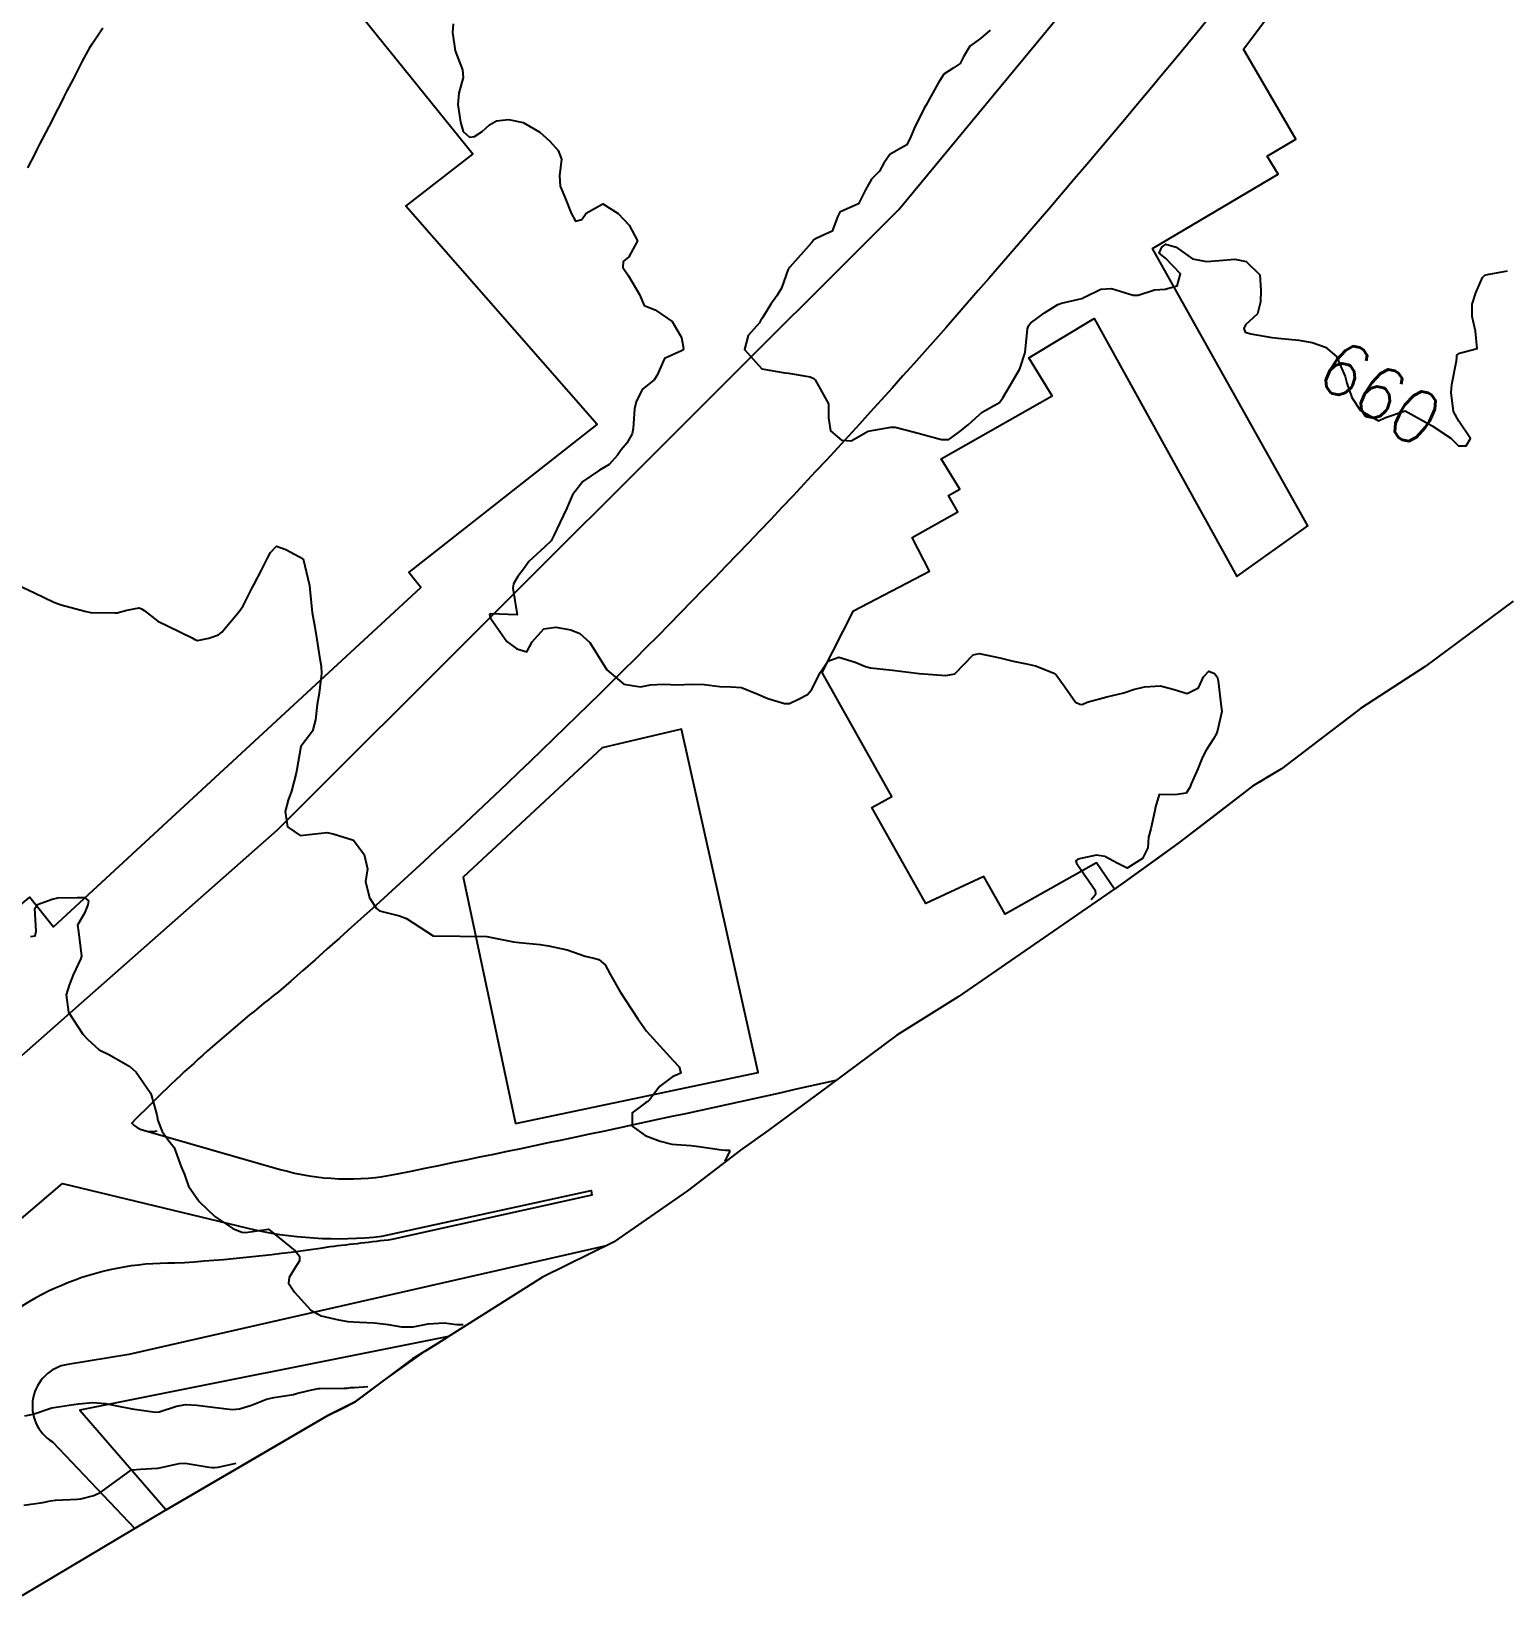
# Model space of a CAD drawing. Header units: metres. Extents: x 292545 to 299085, y 7450245 to 7463078.
# Drawn here: x 296246.9 to 296356.9, y 7459215.3 to 7459331.9 of the extents above; entities that cross this region are included whole.
import ezdxf
from ezdxf.enums import TextEntityAlignment as Align

# ---------------------------------------------------------------- set-up
doc = ezdxf.new("R2010")
doc.units = ezdxf.units.M
for name, color, linetype in [('Area', 45, 'Continuous'), ('Cotas', 45, 'Continuous'), ('Curvas de Nivel 1m', 11, 'Continuous'), ('Curvas de Nivel 5m', 15, 'Continuous'), ('Edificações', 30, 'Continuous'), ('Vias Primárias', 230, 'Continuous')]:
    doc.layers.add(name, color=color, linetype=linetype)
doc.styles.add('Style-STANDARD', font='STANDARD.shx')

msp = doc.modelspace()

# ---------------------------------------------------------------- linework, layer by layer
at = {"layer": 'Area'}
msp.add_polyline3d([(296357.37, 7459289.43, 667.15), (296350.82, 7459284.55, 669.1), (296345.99, 7459281.43, 668.65), (296340.1, 7459276.94, 666.41), (296337.93, 7459275.64, 666.09), (296332.48, 7459271.44, 666.22), (296330.9, 7459270.3, 666.2), (296328.1, 7459268.28, 665.2), (296316, 7459259.93, 662.42), (296311.42, 7459257.09, 661.57), (296306.39, 7459253.34, 661.89), (296301.83, 7459249.97, 661.83), (296299.77, 7459248.51, 661.93), (296295.83, 7459245.47, 662.07), (296290.31, 7459241.65, 662.39), (296285.03, 7459239.04, 671.03), (296277.19, 7459234.1, 667.37), (296275.34, 7459232.95, 668.65), (296271.05, 7459229.75, 663.88), (296269.02, 7459228.73, 669.28), (296256.96, 7459221.69, 667.53), (296246.22, 7459215.3, 665.18)], dxfattribs=at)
at = {"layer": 'Curvas de Nivel 1m', "flags": 128}
for points, elevation in [([(296246.65, 7459321.73), (296247.22, 7459322.83), (296247.33, 7459323.05), (296247.56, 7459323.49), (296248.24, 7459324.82), (296248.92, 7459326.14), (296249.26, 7459326.81), (296249.37, 7459327.03), (296249.6, 7459327.47), (296250.06, 7459328.35), (296250.29, 7459328.79), (296250.74, 7459329.68), (296251.32, 7459330.78), (296251.45, 7459330.98), (296251.65, 7459331.28), (296252.26, 7459332.17)], 661), ([(296278.36, 7459332.46), (296278.31, 7459331.81), (296278.51, 7459330.46), (296279.06, 7459329.03), (296279.11, 7459328.46), (296278.78, 7459327.29), (296278.72, 7459326.46), (296278.9, 7459325.14), (296279.11, 7459324.45), (296279.57, 7459324.03), (296279.94, 7459324.08), (296280.53, 7459324.44), (296281.08, 7459324.93), (296281.58, 7459325.23), (296282.49, 7459325.33), (296283.58, 7459325.12), (296284.82, 7459324.39), (296285.56, 7459323.71), (296286.2, 7459323.02), (296286.43, 7459322.37), (296286.29, 7459321.13), (296286.34, 7459320.37), (296286.69, 7459319.54), (296287.16, 7459318.36), (296287.49, 7459317.75), (296287.96, 7459317.88), (296288.28, 7459318.35), (296289.51, 7459319.05), (296290.67, 7459318.32), (296291.49, 7459317.45), (296292.1, 7459316.3), (296291.46, 7459315.11), (296291.03, 7459314.74), (296291.01, 7459314.31), (296291.44, 7459313.68), (296292.26, 7459312.3), (296292.59, 7459311.47), (296293.41, 7459311.16), (296294.68, 7459310.27), (296295.39, 7459309.08), (296295.53, 7459308.26), (296295.49, 7459308.15), (296295.38, 7459308.08), (296294.11, 7459307.53), (296293.56, 7459306.29), (296293.35, 7459305.92), (296292.44, 7459305.2), (296291.99, 7459304.3), (296291.87, 7459303.76), (296291.78, 7459302.31), (296291.71, 7459301.9), (296291.3, 7459301.21), (296290.88, 7459300.72), (296290.61, 7459300.32), (296289.98, 7459299.62), (296289.27, 7459299.2), (296288.02, 7459298.35), (296287.25, 7459297.35), (296286.95, 7459296.66), (296286.83, 7459296.36), (296286.32, 7459295.27), (296285.9, 7459294.37), (296285.67, 7459293.92), (296285.2, 7459293.49), (296284.01, 7459292.4), (296283.68, 7459291.91), (296283.18, 7459291.28), (296282.86, 7459290.72), (296282.8, 7459290.41), (296283.14, 7459288.41), (296281.14, 7459288.49), (296281.1, 7459288.47), (296281.08, 7459288.43), (296281.14, 7459288.17), (296282.35, 7459286.42), (296283.11, 7459285.87), (296283.85, 7459285.66), (296284.24, 7459286.39), (296285.13, 7459287.37), (296286.01, 7459287.5), (296287.13, 7459287.29), (296287.81, 7459287.03), (296288.55, 7459286.34), (296289.11, 7459285.43), (296289.81, 7459284.32), (296291.08, 7459283.25), (296292.33, 7459283.05), (296293.08, 7459283.19), (296294.04, 7459283.24), (296295.08, 7459283.2), (296296.09, 7459283.24), (296297.08, 7459283.21), (296298.24, 7459283.07), (296299.08, 7459283.05), (296299.86, 7459282.99), (296301.08, 7459282.51), (296301.82, 7459282.18), (296303.07, 7459281.8), (296303.43, 7459281.8), (296304.14, 7459282.16), (296304.76, 7459282.47), (296305.08, 7459282.83), (296305.73, 7459284.14), (296306.28, 7459284.96), (296307.1, 7459285.26), (296308.33, 7459284.88), (296309.1, 7459284.55), (296309.47, 7459284.47), (296311.1, 7459284.29), (296313.09, 7459284.05), (296315.09, 7459283.9), (296315.76, 7459284.02), (296317.11, 7459285.42), (296317.57, 7459285.54), (296319.11, 7459285.22), (296320.1, 7459284.97), (296321.1, 7459284.77), (296321.76, 7459284.61), (296323.09, 7459284.08), (296323.31, 7459283.93), (296323.95, 7459283.05), (296324.75, 7459281.91), (296325.07, 7459281.75), (296325.25, 7459281.73), (296325.61, 7459281.9), (296327.08, 7459282.3), (296328.35, 7459282.59), (296329.08, 7459282.84), (296329.89, 7459283.05), (296331.09, 7459283.11), (296332.11, 7459282.85), (296333.08, 7459282.54), (296333.92, 7459282.97), (296334.29, 7459283.8), (296334.68, 7459284.21), (296335.1, 7459284.05), (296335.31, 7459283.79), (296335.39, 7459283.49), (296335.58, 7459281.78), (296335.65, 7459281.2), (296335.34, 7459279.79), (296335.25, 7459279.58), (296335.04, 7459279.18), (296334.49, 7459278.33), (296334.22, 7459277.8), (296333.87, 7459276.94), (296333.37, 7459275.81), (296333.26, 7459275.54), (296332.99, 7459275.11), (296332.15, 7459274.99), (296330.98, 7459275.02), (296330.72, 7459274.1), (296330.67, 7459273.84), (296330.35, 7459272.46), (296330.19, 7459271.85), (296330.14, 7459271.05), (296329.73, 7459270.25), (296328.59, 7459269.53), (296327.9, 7459269.88), (296326.93, 7459270.41), (296326.32, 7459270.51), (296324.93, 7459270.2), (296324.76, 7459270.08), (296324.82, 7459269.91), (296324.92, 7459269.75), (296326.22, 7459267.9), (296326.24, 7459267.57), (296326.1, 7459267.37), (296325.92, 7459267.17)], 661), ([(296245.47, 7459290.86), (296247.16, 7459290.06), (296248.59, 7459289.37), (296249.15, 7459289.16), (296250.53, 7459288.79), (296251.02, 7459288.66), (296251.14, 7459288.63), (296251.33, 7459288.59), (296253.14, 7459288.56), (296253.32, 7459288.57), (296254.05, 7459288.75), (296254.95, 7459288.94), (296255.14, 7459288.87), (296255.32, 7459288.74), (296256.34, 7459287.93), (296257.13, 7459287.56), (296258.91, 7459286.69), (296259.12, 7459286.57), (296259.3, 7459286.51), (296260.15, 7459286.68), (296260.87, 7459286.93), (296261.13, 7459287.11), (296262.42, 7459288.65), (296262.7, 7459289.09), (296263.16, 7459289.98), (296263.39, 7459290.42), (296263.51, 7459290.64), (296264.07, 7459291.74), (296264.53, 7459292.63), (296264.75, 7459293.07), (296265.2, 7459293.54), (296265.88, 7459293.29), (296267.19, 7459292.59), (296267.65, 7459290.59), (296267.7, 7459290.05), (296267.85, 7459288.59), (296268.05, 7459287.5), (296268.21, 7459286.58), (296268.4, 7459285.28), (296268.52, 7459284.58), (296268.55, 7459284.04), (296268.38, 7459282.58), (296268.22, 7459281.74), (296268.09, 7459280.58), (296267.89, 7459279.74), (296267.02, 7459278.6), (296266.72, 7459276.89), (296266.66, 7459276.6), (296266.31, 7459275.28), (296266.07, 7459274.61), (296265.83, 7459273.75), (296266.01, 7459272.61), (296266.95, 7459271.96), (296268.52, 7459272.15), (296268.95, 7459272.19), (296269.41, 7459272.1), (296270.94, 7459271.62), (296271.74, 7459270.54), (296271.98, 7459269.47), (296271.84, 7459268.54), (296272.12, 7459267.31), (296272.65, 7459266.53), (296272.88, 7459266.35), (296274.35, 7459265.98), (296274.88, 7459265.77), (296276.86, 7459264.48), (296278.86, 7459264.46), (296280.86, 7459264.43), (296282.86, 7459264.04), (296283.27, 7459263.99), (296284.85, 7459263.83), (296285.47, 7459263.75), (296286.85, 7459263.44), (296288.21, 7459262.98), (296288.84, 7459262.81), (296289.21, 7459262.71), (296289.69, 7459262.33), (296290.09, 7459261.59), (296290.81, 7459260.31), (296292.12, 7459258.3), (296292.77, 7459257.39), (296293.76, 7459256.28), (296294.75, 7459255.19), (296295.2, 7459254.71), (296295.34, 7459254.26), (296294.93, 7459254.08), (296294.74, 7459254), (296293.75, 7459253.25), (296293.01, 7459252.29), (296292.87, 7459252.13), (296292.71, 7459252.04), (296291.71, 7459251.3), (296291.7, 7459250.3), (296292.68, 7459249.61), (296293.79, 7459249.17), (296294.67, 7459248.96), (296296.07, 7459248.85), (296296.67, 7459248.78), (296298.36, 7459248.53), (296298.67, 7459248.52), (296298.96, 7459248.51), (296298.97, 7459248.42), (296298.61, 7459247.68)], 662), ([(296246.86, 7459264.43), (296247.21, 7459264.48), (296247.27, 7459264.83), (296247.18, 7459266.53), (296247.38, 7459266.83), (296248.47, 7459267.23), (296248.89, 7459267.31), (296250.35, 7459267.34), (296250.89, 7459267.35), (296251.19, 7459267.09), (296251.14, 7459266.79), (296250.88, 7459266.17), (296250.37, 7459265.29), (296250.44, 7459264.79), (296250.66, 7459262.97), (296250.62, 7459262.79), (296250.05, 7459261.57), (296249.75, 7459260.8), (296249.52, 7459260.08), (296249.7, 7459258.8), (296250.77, 7459257.15), (296251.1, 7459256.79), (296251.97, 7459255.99), (296252.75, 7459255.61), (296254.27, 7459254.74), (296254.74, 7459254.32), (296255.82, 7459252.73), (296256.27, 7459251.15), (296256.35, 7459250.72), (296256.68, 7459249.9), (296257.18, 7459249.21), (296257.57, 7459248.71), (296258.08, 7459247.27), (296258.33, 7459246.69), (296258.42, 7459246.47), (296258.63, 7459245.83), (296259.42, 7459244.68), (296260.61, 7459243.57), (296261.95, 7459242.66), (296262.6, 7459242.4), (296262.88, 7459242.37), (296264.6, 7459242.62), (296266.58, 7459241), (296266.9, 7459240.6), (296266.91, 7459240.26), (296266.56, 7459239.71), (296266.13, 7459239.03), (296266.09, 7459238.6), (296266.54, 7459237.92), (296267.76, 7459236.59), (296268.52, 7459236.16), (296269.82, 7459235.86), (296270.51, 7459235.75), (296271.38, 7459235.68), (296272.51, 7459235.65), (296273.52, 7459235.52), (296274.51, 7459235.33), (296275.37, 7459235.35), (296276.51, 7459235.56), (296277.68, 7459235.63), (296278.64, 7459235.52), (296279.12, 7459235.52)], 663), ([(296246.43, 7459228.7), (296247.05, 7459228.83), (296248.44, 7459229.3), (296249.73, 7459229.51), (296250.44, 7459229.6), (296251.51, 7459229.71), (296252.44, 7459229.63), (296253.17, 7459229.49), (296254.44, 7459229.24), (296256.18, 7459228.98), (296256.44, 7459229), (296257.73, 7459229.42), (296258.44, 7459229.54), (296259.25, 7459229.5), (296260.44, 7459229.35), (296261.9, 7459229.19), (296262.44, 7459229.23), (296263.32, 7459229.51), (296264.45, 7459229.94), (296264.99, 7459230.08), (296266.45, 7459230.31), (296266.69, 7459230.36), (296267.61, 7459230.59), (296268.3, 7459230.74), (296268.46, 7459230.75), (296270.24, 7459230.77), (296270.46, 7459230.78), (296270.72, 7459230.81), (296271.02, 7459230.83), (296271.99, 7459230.89)], 664)]:
    msp.add_lwpolyline(points, dxfattribs=dict(at, elevation=elevation))
at = {"layer": 'Curvas de Nivel 5m', "flags": 128}
for points, elevation in [([(296318.38, 7459331.99), (296317.66, 7459331.37), (296316.87, 7459330.79), (296316.4, 7459330.01), (296316.14, 7459329.51), (296315.63, 7459329.15), (296314.94, 7459328.71), (296314.5, 7459328.04), (296313.6, 7459326.38), (296313.47, 7459326.18), (296313.41, 7459326.05), (296312.79, 7459324.84), (296312.48, 7459324.06), (296312.18, 7459323.45), (296311.56, 7459323.09), (296310.91, 7459322.72), (296310.45, 7459322.08), (296310.13, 7459321.49), (296309.53, 7459320.89), (296309.1, 7459320.1), (296308.57, 7459319.04), (296307.5, 7459318.57), (296307.18, 7459318.44), (296307.03, 7459318.12), (296306.61, 7459317), (296305.48, 7459316.48), (296305.25, 7459316.37), (296305.07, 7459316.15), (296303.45, 7459314.32), (296303.38, 7459314.24), (296303.33, 7459314.17), (296302.84, 7459312.77), (296302.48, 7459312.18), (296302.03, 7459311.57), (296301.41, 7459310.54), (296301.28, 7459310.32), (296301.19, 7459310.19), (296300.36, 7459309.23), (296300.08, 7459308.2), (296301.36, 7459306.76), (296303.09, 7459306.44), (296303.36, 7459306.42), (296304.98, 7459306.15), (296305.25, 7459306.04), (296305.35, 7459305.92), (296306.34, 7459304.13), (296306.34, 7459303.11), (296306.49, 7459302.13), (296307.3, 7459301.43), (296308.02, 7459301.38), (296309.3, 7459302.1), (296310.99, 7459302.39), (296311.31, 7459302.39), (296312.66, 7459302.06), (296313.3, 7459301.87), (296314.76, 7459301.49), (296315.3, 7459301.49), (296316.03, 7459302.01), (296316.74, 7459302.58), (296317.32, 7459303.1), (296317.8, 7459303.52), (296318.63, 7459303.99), (296319.08, 7459304.24), (296319.34, 7459304.59), (296320.16, 7459305.97), (296320.59, 7459306.74), (296320.99, 7459307.96), (296321.18, 7459309.74), (296321.25, 7459309.95), (296321.4, 7459310.15), (296322.43, 7459310.93), (296323.42, 7459311.54), (296323.7, 7459311.65), (296324.89, 7459311.92), (296325.31, 7459312.03), (296325.43, 7459312.08), (296326.64, 7459312.68), (296327.44, 7459312.74), (296329.04, 7459312.25), (296329.43, 7459312.23), (296330.64, 7459312.64), (296331.44, 7459312.68), (296332.33, 7459312.93), (296332.58, 7459313.82), (296331.46, 7459315.01), (296330.99, 7459315.36), (296331.17, 7459315.83), (296331.48, 7459316.05), (296332.24, 7459315.82), (296333.46, 7459314.96), (296334.51, 7459314.75), (296335.46, 7459314.83), (296336.62, 7459314.93), (296337.46, 7459314.75), (296338.48, 7459313.75), (296338.57, 7459312.61), (296338.53, 7459311.75), (296338.32, 7459310.85), (296337.41, 7459310.03), (296337.29, 7459309.76), (296337.4, 7459309.49), (296337.81, 7459309.35), (296339.39, 7459309.08), (296340.11, 7459309.01), (296341.39, 7459308.89), (296342.39, 7459308.71), (296343.38, 7459308.36), (296344.21, 7459307.68), (296344.85, 7459306.18), (296344.96, 7459305.67), (296345.34, 7459304.62), (296345.96, 7459303.66), (296347.32, 7459302.88), (296347.84, 7459303.13), (296349.33, 7459303.62), (296351.32, 7459302.51), (296352.73, 7459301.58), (296353.02, 7459301.29), (296353.3, 7459301.02), (296353.86, 7459301), (296354.2, 7459301.56), (296353.32, 7459302.86), (296352.93, 7459303.58), (296352.75, 7459304.98), (296352.8, 7459305.58), (296353.15, 7459307.35), (296353.16, 7459307.57), (296353.18, 7459307.77), (296353.38, 7459307.93), (296354.68, 7459308.26), (296354.57, 7459309.56), (296354.31, 7459310.66), (296354.31, 7459311.56), (296354.58, 7459312.41), (296355.09, 7459313.55), (296355.25, 7459313.74), (296355.45, 7459313.79), (296356.94, 7459314.05)], 660), ([(296246.36, 7459222.05), (296247.78, 7459222.24), (296248.36, 7459222.37), (296248.73, 7459222.43), (296250.36, 7459222.5), (296250.62, 7459222.53), (296251.59, 7459222.78), (296252.11, 7459223.03), (296252.37, 7459223.21), (296254.12, 7459224.48), (296254.38, 7459224.67), (296254.43, 7459224.69), (296255.05, 7459224.73), (296256.31, 7459224.8), (296256.38, 7459224.81), (296257.94, 7459225.15), (296258.39, 7459225.18), (296260.17, 7459224.89), (296260.39, 7459224.86), (296260.57, 7459224.85), (296260.84, 7459224.89), (296262.2, 7459225.19)], 665)]:
    msp.add_lwpolyline(points, dxfattribs=dict(at, elevation=elevation))
at = {"layer": 'Edificações'}
msp.add_lwpolyline([(296190.75, 7459292.63), (296229.16, 7459252.85), (296246.81, 7459267.38), (296248.57, 7459265.15), (296275.96, 7459290.45), (296275.05, 7459291.58), (296289.1, 7459302.61), (296274.83, 7459318.88), (296279.82, 7459322.75), (296266.99, 7459338.67), (296261.83, 7459334.93), (296249.62, 7459351.39), (296254.29, 7459354.57), (296251.43, 7459358.31), (296206.24, 7459321.41), (296187.6, 7459305.92, 0.27362)], format="xyb", close=True, dxfattribs=at)
at = {"layer": 'Edificações', "elevation": 665.09}
msp.add_lwpolyline([(296357.37, 7459289.43), (296350.82, 7459284.55), (296348.4, 7459282.99), (296345.99, 7459281.43), (296345.21, 7459280.84), (296343.05, 7459279.19), (296340.1, 7459276.94), (296339.02, 7459276.29), (296338.45, 7459275.95), (296337.93, 7459275.64), (296335.21, 7459273.54), (296332.48, 7459271.44), (296328.1, 7459268.28), (296327.65, 7459267.97), (296326.32, 7459269.93), (296319.51, 7459266.1), (296317.92, 7459268.92), (296313.58, 7459266.9), (296309.56, 7459274.05), (296311.05, 7459274.88), (296305.86, 7459284.12), (296308.2, 7459288.72), (296313.87, 7459291.66), (296312.57, 7459294.18), (296315.98, 7459296.08), (296315.28, 7459297.32), (296316.13, 7459297.79), (296314.74, 7459300.04), (296323, 7459304.73), (296321.28, 7459307.58), (296326.13, 7459310.5), (296336.78, 7459291.28), (296342.07, 7459295.04), (296330.48, 7459315.72), (296339.85, 7459321.25), (296339.04, 7459322.61), (296341.17, 7459323.87), (296337.28, 7459330.59), (296346.45, 7459342.84)], dxfattribs=at)
at = {"layer": 'Edificações'}
msp.add_lwpolyline([(296283.01, 7459250.5), (296301.1, 7459254.31), (296295.37, 7459279.89), (296289.47, 7459278.49), (296279.1, 7459268.86)], close=True, dxfattribs=at)
at = {"layer": 'Edificações', "elevation": 667.76}
msp.add_lwpolyline([(296278.01, 7459234.62), (296250.53, 7459229.13), (296256.96, 7459221.69), (296262.99, 7459225.21), (296269.02, 7459228.73), (296270.04, 7459229.24), (296271.05, 7459229.75), (296273.2, 7459231.35), (296276.27, 7459233.52), (296277.19, 7459234.1)], close=True, dxfattribs=at)
at = {"layer": 'Vias Primárias'}
for points in [[(296226.84, 7459249.95, 0.406714), (296239.82, 7459249.95), (296265.27, 7459272.38), (296311.59, 7459318.62), (296331.66, 7459342.92), (296347.41, 7459364.5, 0.317114), (296343.94, 7459379.68, 0.127071), (296315.34, 7459401.77, 0.359623), (296293.63, 7459397.6, -0.019102), (296282.72, 7459387.99), (296282.12, 7459390.76), (296267.67, 7459380.22), (296252.85, 7459368.12), (296238.22, 7459356.85), (296215.13, 7459336.55), (296183.85, 7459310.93, 0.336739), (296180.81, 7459293.49, -0.017388), (296189.69, 7459286.12), (296204.13, 7459270.6), (296205.81, 7459271.81), (296226.84, 7459249.95)], [(296273.8, 7459241.84, 0.001077), (296269.17, 7459241.3, -0.023586), (296257.62, 7459240.08, 0.212549), (296242.15, 7459233.5), (296238.51, 7459236.88), (296249.25, 7459246.02), (296262.96, 7459242.72, 0.086731), (296273.05, 7459242.09), (296288.64, 7459245.5), (296288.71, 7459245.16)]]:
    msp.add_lwpolyline(points, format="xyb", close=True, dxfattribs=at)
for points, elevation in [([(296384.5, 7459309.7), (296361.66, 7459350.63, 0.394008), (296349.52, 7459351.57, -0.01466), (296319.88, 7459315.33, -0.036189), (296265.34, 7459260.31, 0.033384), (296254.4, 7459250.52, 0.253401), (296256.3, 7459249.95, 1.242305)], 660.7), ([(296255.28, 7459250), (296265.47, 7459247.08, 0.120518), (296274.22, 7459246.74, 0.004938), (296306.92, 7459253.73, -11.277458)], 660.7), ([(296289.76, 7459241.38), (296254.2, 7459233.29), (296249.63, 7459232.54, 0.69553), (296248.5, 7459226.76), (296254.63, 7459220.31)], 663.29)]:
    msp.add_lwpolyline(points, format="xyb", dxfattribs=dict(at, elevation=elevation))

# ---------------------------------------------------------------- texts
at = {"layer": 'Cotas', "style": 'Style-STANDARD'}
msp.add_text('660', height=4, rotation=326.5409, dxfattribs=at).set_placement((296347.45, 7459304.94, 660), align=Align.MIDDLE_CENTER)

doc.saveas('drawing.dxf')
